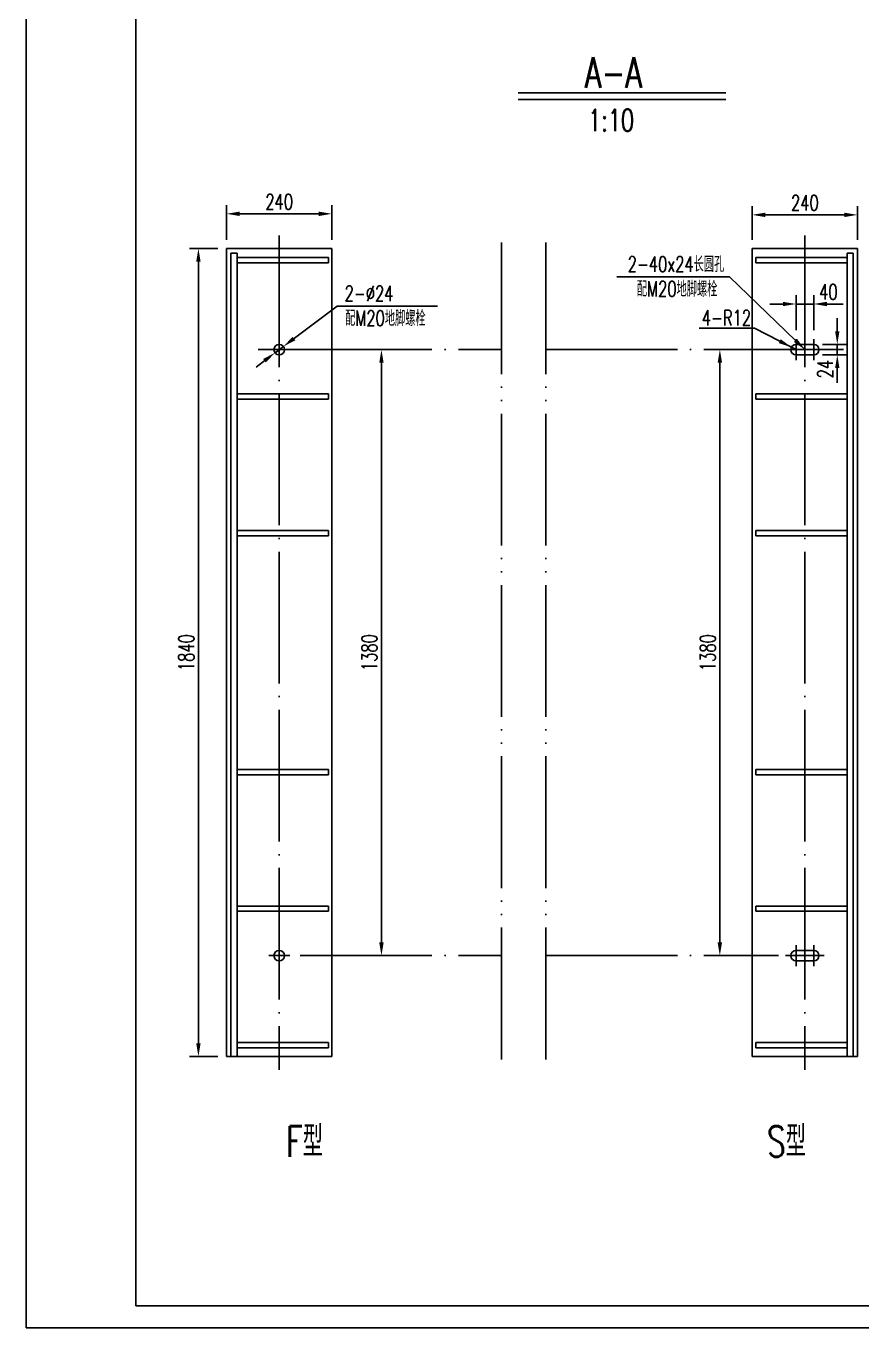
# Model space of a CAD drawing. Extents: x -54047 to 31317, y -2 to 11950.
# Drawn here: x -54047 to -50239, y 70 to 6000 of the extents above; entities that cross this region are included whole.
import ezdxf

# ---------------------------------------------------------------- set-up
doc = ezdxf.new("R2010")
doc.units = 0
doc.header["$LTSCALE"] = 20
doc.linetypes.add('DASHDOT-M', pattern=[36, 30, -3, 0, -3])
doc.linetypes.add('DIVIDE-M', pattern=[39, 30, -3, 0, -3, 0, -3])
doc.layers.get('0').update_dxf_attribs({"linetype": 'CONTINUOUS'})
doc.styles.add('BIAOZHU', font='ROMANS.shx', dxfattribs={"width": 0.7, "bigfont": 'HLFSD.shx'})
doc.styles.add('HZ', font='ROMANS.shx', dxfattribs={"width": 0.7, "height": 60, "bigfont": 'HLFSD.shx'})

msp = doc.modelspace()

# ---------------------------------------------------------------- linework, layer by layer
at = {"color": 7, "linetype": 'Continuous'}
for p, q in [((-54047.5, 70.2), (-54047.5, 11950.2)), ((-51804.9, 5665.6), (-50858.4, 5665.6)), ((-53133.8, 5025.8), (-53133.8, 5184.3)), ((-52653.8, 5025.8), (-52653.8, 5184.3)), ((-50738.6, 5025.8), (-50738.6, 5179.6)), ((-50258.6, 5025.8), (-50258.6, 5179.6)), ((-53073.8, 5144.3), (-52713.8, 5144.3)), ((-50678.6, 5139.6), (-50318.6, 5139.6)), ((-53173.8, 4985.8), (-53302, 4985.8)), ((-53262, 4925.8), (-53262, 1365.8)), ((-51356.2, 4857.8), (-50842.6, 4857.8)), ((-50498.6, 4525.8), (-50842.6, 4857.8)), ((-50538.6, 4613.8), (-50538.6, 4773.6)), ((-50458.6, 4613.8), (-50458.6, 4773.6)), ((-52629.7, 4724.4), (-52836.3, 4569)), ((-52629.7, 4724.4), (-52172.1, 4724.4)), ((-50598.6, 4733.6), (-50658.6, 4733.6)), ((-50538.6, 4733.6), (-50458.6, 4733.6)), ((-50398.6, 4733.6), (-50324.9, 4733.6)), ((-50351.1, 4609.8), (-50351.1, 4669.8)), ((-50728.2, 4624), (-50980.8, 4624)), ((-50728.2, 4624), (-50559.9, 4536.8)), ((-52913, 4511.4), (-52874.7, 4540.2)), ((-52757.8, 4525.8), (-52388, 4525.8)), ((-50714.6, 4525.8), (-50926.1, 4525.8)), ((-50538.6, 4525.8), (-50559.9, 4536.8)), ((-50418.6, 4549.8), (-50311.1, 4549.8)), ((-50351.1, 4549.8), (-50351.1, 4501.8)), ((-52951.4, 4482.5), (-52999.4, 4446.5)), ((-52428, 4465.8), (-52428, 1825.8)), ((-50886.1, 4465.8), (-50886.1, 1825.8)), ((-50418.6, 4501.8), (-50311.1, 4501.8)), ((-50351.1, 4441.8), (-50351.1, 4374.1)), ((-52757.8, 1765.8), (-52388, 1765.8)), ((-50714.6, 1765.8), (-50926.1, 1765.8)), ((-53173.8, 1305.8), (-53302, 1305.8)), ((-37247.5, 70.2), (-54047.5, 70.2))]:
    msp.add_line(p, q, dxfattribs=at)
at = {"color": 4, "linetype": 'Continuous'}
for p, q in [((-53547.5, 170.2), (-53547.5, 11850.2)), ((-51804.9, 5695.6), (-50858.4, 5695.6)), ((-53133.8, 4985.8), (-53133.8, 1305.8)), ((-52653.8, 4985.8), (-53133.8, 4985.8)), ((-52653.8, 1305.8), (-52653.8, 4985.8)), ((-50738.6, 4985.8), (-50258.6, 4985.8)), ((-50738.6, 1305.8), (-50738.6, 4985.8)), ((-50258.6, 4985.8), (-50258.6, 1305.8)), ((-53113.8, 4965.8), (-53113.8, 1305.8)), ((-53085.8, 4965.8), (-53113.8, 4965.8)), ((-53085.8, 4965.8), (-53085.8, 1305.8)), ((-52669.8, 4945.8), (-53085.8, 4945.8)), ((-52669.8, 4921.8), (-53085.8, 4921.8)), ((-52669.8, 4945.8), (-52669.8, 4921.8)), ((-50722.6, 4945.8), (-50306.6, 4945.8)), ((-50722.6, 4945.8), (-50722.6, 4921.8)), ((-50722.6, 4921.8), (-50306.6, 4921.8)), ((-50306.6, 4965.8), (-50306.6, 1305.8)), ((-50306.6, 4965.8), (-50278.6, 4965.8)), ((-50278.6, 4965.8), (-50278.6, 1305.8)), ((-50458.6, 4549.8), (-50538.6, 4549.8)), ((-50538.6, 4501.8), (-50458.6, 4501.8)), ((-52669.8, 4323.8), (-53085.8, 4323.8)), ((-52669.8, 4299.8), (-53085.8, 4299.8)), ((-52669.8, 4323.8), (-52669.8, 4299.8)), ((-50722.6, 4323.8), (-50306.6, 4323.8)), ((-50722.6, 4323.8), (-50722.6, 4299.8)), ((-50722.6, 4299.8), (-50306.6, 4299.8)), ((-52669.8, 3701.8), (-53085.8, 3701.8)), ((-52669.8, 3677.8), (-53085.8, 3677.8)), ((-52669.8, 3701.8), (-52669.8, 3677.8)), ((-50722.6, 3701.8), (-50306.6, 3701.8)), ((-50722.6, 3701.8), (-50722.6, 3677.8)), ((-50722.6, 3677.8), (-50306.6, 3677.8)), ((-52669.8, 2613.8), (-53085.8, 2613.8)), ((-52669.8, 2589.8), (-52669.8, 2613.8)), ((-50722.6, 2613.8), (-50306.6, 2613.8)), ((-50722.6, 2589.8), (-50722.6, 2613.8)), ((-52669.8, 2589.8), (-53085.8, 2589.8)), ((-50722.6, 2589.8), (-50306.6, 2589.8)), ((-52669.8, 1991.8), (-53085.8, 1991.8)), ((-52669.8, 1967.8), (-53085.8, 1967.8)), ((-52669.8, 1967.8), (-52669.8, 1991.8)), ((-50722.6, 1991.8), (-50306.6, 1991.8)), ((-50722.6, 1967.8), (-50722.6, 1991.8)), ((-50722.6, 1967.8), (-50306.6, 1967.8)), ((-50458.6, 1789.8), (-50538.6, 1789.8)), ((-50538.6, 1741.8), (-50458.6, 1741.8)), ((-52669.8, 1369.8), (-53085.8, 1369.8)), ((-52669.8, 1345.8), (-52669.8, 1369.8)), ((-50722.6, 1369.8), (-50306.6, 1369.8)), ((-50722.6, 1345.8), (-50722.6, 1369.8)), ((-53133.8, 1305.8), (-52653.8, 1305.8)), ((-52669.8, 1345.8), (-53085.8, 1345.8)), ((-50258.6, 1305.8), (-50738.6, 1305.8)), ((-50722.6, 1345.8), (-50306.6, 1345.8)), ((-37347.5, 170.2), (-53547.5, 170.2))]:
    msp.add_line(p, q, dxfattribs=at)
at = {"color": 1, "linetype": 'DASHDOT-M'}
for p, q in [((-52893.8, 5045.8), (-52893.8, 1245.8)), ((-50498.6, 5045.8), (-50498.6, 1245.8)), ((-50538.6, 4573.8), (-50538.6, 4477.8)), ((-50458.6, 4573.8), (-50458.6, 4477.8)), ((-52989.8, 4525.8), (-52797.8, 4525.8)), ((-52941.8, 4525.8), (-52845.8, 4525.8)), ((-52797.8, 4525.8), (-51881.3, 4525.8)), ((-51679.3, 4525.8), (-50674.6, 4525.8)), ((-50674.6, 4525.8), (-50322.6, 4525.8)), ((-50586.6, 4525.8), (-50410.6, 4525.8)), ((-50538.6, 1717.8), (-50538.6, 1813.8)), ((-50458.6, 1717.8), (-50458.6, 1813.8)), ((-52941.8, 1765.8), (-52845.8, 1765.8)), ((-52797.8, 1765.8), (-51881.3, 1765.8)), ((-51679.3, 1765.8), (-50618.7, 1765.8)), ((-50586.6, 1765.8), (-50410.6, 1765.8))]:
    msp.add_line(p, q, dxfattribs=at)
at = {"color": 3, "linetype": 'DIVIDE-M'}
for p, q in [((-51881.3, 5014.2), (-51881.3, 1259.1)), ((-51679.3, 5014.2), (-51679.3, 1259.1))]:
    msp.add_line(p, q, dxfattribs=at)
at = {"color": 4, "linetype": 'Continuous'}
for centre in [(-52893.8, 4525.8), (-52893.8, 1765.8)]:
    msp.add_circle(centre, 24, dxfattribs=at)
for centre, start, end in [((-50538.6, 4525.8), 90, 270), ((-50458.6, 4525.8), 270, 90), ((-50538.6, 1765.8), 90, 270), ((-50458.6, 1765.8), 270, 90)]:
    msp.add_arc(centre, 24, start, end, dxfattribs=at)
at = {"color": 7, "linetype": 'Continuous'}
for points in [[(-53073.8, 5154.3), (-53073.8, 5134.3), (-53133.8, 5144.3)], [(-52713.8, 5154.3), (-52713.8, 5134.3), (-52653.8, 5144.3)], [(-50678.6, 5149.6), (-50678.6, 5129.6), (-50738.6, 5139.6)], [(-50318.6, 5149.6), (-50318.6, 5129.6), (-50258.6, 5139.6)], [(-53272, 4925.8), (-53252, 4925.8), (-53262, 4985.8)], [(-50598.6, 4743.6), (-50598.6, 4723.6), (-50538.6, 4733.6)], [(-50398.6, 4743.6), (-50398.6, 4723.6), (-50458.6, 4733.6)], [(-52832.7, 4584.2), (-52820.7, 4568.3), (-52874.7, 4540.2)], [(-50608.6, 4573.3), (-50617.8, 4555.5), (-50559.9, 4536.8)], [(-50534.4, 4574.9), (-50548.4, 4560.6), (-50498.6, 4525.8)], [(-50361.1, 4609.8), (-50341.1, 4609.8), (-50351.1, 4549.8)], [(-52967, 4483.3), (-52955, 4467.3), (-52913, 4511.4)], [(-52438, 4465.8), (-52418, 4465.8), (-52428, 4525.8)], [(-50896.1, 4465.8), (-50876.1, 4465.8), (-50886.1, 4525.8)], [(-50361.1, 4441.8), (-50341.1, 4441.8), (-50351.1, 4501.8)], [(-52438, 1825.8), (-52418, 1825.8), (-52428, 1765.8)], [(-50896.1, 1825.8), (-50876.1, 1825.8), (-50886.1, 1765.8)], [(-53272, 1365.8), (-53252, 1365.8), (-53262, 1305.8)]]:
    msp.add_solid(points, dxfattribs=at)

# ---------------------------------------------------------------- texts
at = {"color": 4, "linetype": 'Continuous', "style": 'HZ', "width": 0.7}
msp.add_text('A-A', height=140, dxfattribs=at).set_placement((-51501.4, 5717.4))
at = {"color": 7, "linetype": 'Continuous', "style": 'HZ', "width": 0.7}
for s, height, p in [('1:10', 100, (-51486.5, 5520.4)), ('F型 ', 140, (-52862.9, 849.8)), ('S型 ', 140, (-50670.3, 849.8))]:
    msp.add_text(s, height=height, dxfattribs=at).set_placement(p)
at = {"color": 7, "linetype": 'Continuous', "char_height": 70, "attachment_point": 5, "style": 'BIAOZHU'}
for s, insert in [('\\A1;240', (-52893.8, 5199.3)), ('\\A1;240', (-50498.6, 5194.6)), ('\\A1;40', (-50391.5, 4788.6))]:
    msp.add_mtext(s, dxfattribs=dict(at, insert=insert))
for s, insert, rotation in [('2-40x24长圆孔', (-51085.9, 4915), 359.8), ('2-∅24', (-52484.5, 4781.6), 359.8), ('配M20地脚螺栓', (-51080.8, 4802.1), 359.8), ('配M20地脚螺栓', (-52410.2, 4668.7), 359.8), ('4-R12', (-50856.2, 4670.8), 0.2), ('\\A1;24', (-50406.1, 4437.1), 90), ('\\A1;1840', (-53317, 3145.8), 90), ('\\A1;1380', (-52483, 3145.8), 90), ('\\A1;1380', (-50941.1, 3145.8), 90)]:
    msp.add_mtext(s, dxfattribs=dict(at, insert=insert, rotation=rotation))

doc.saveas('drawing.dxf')
